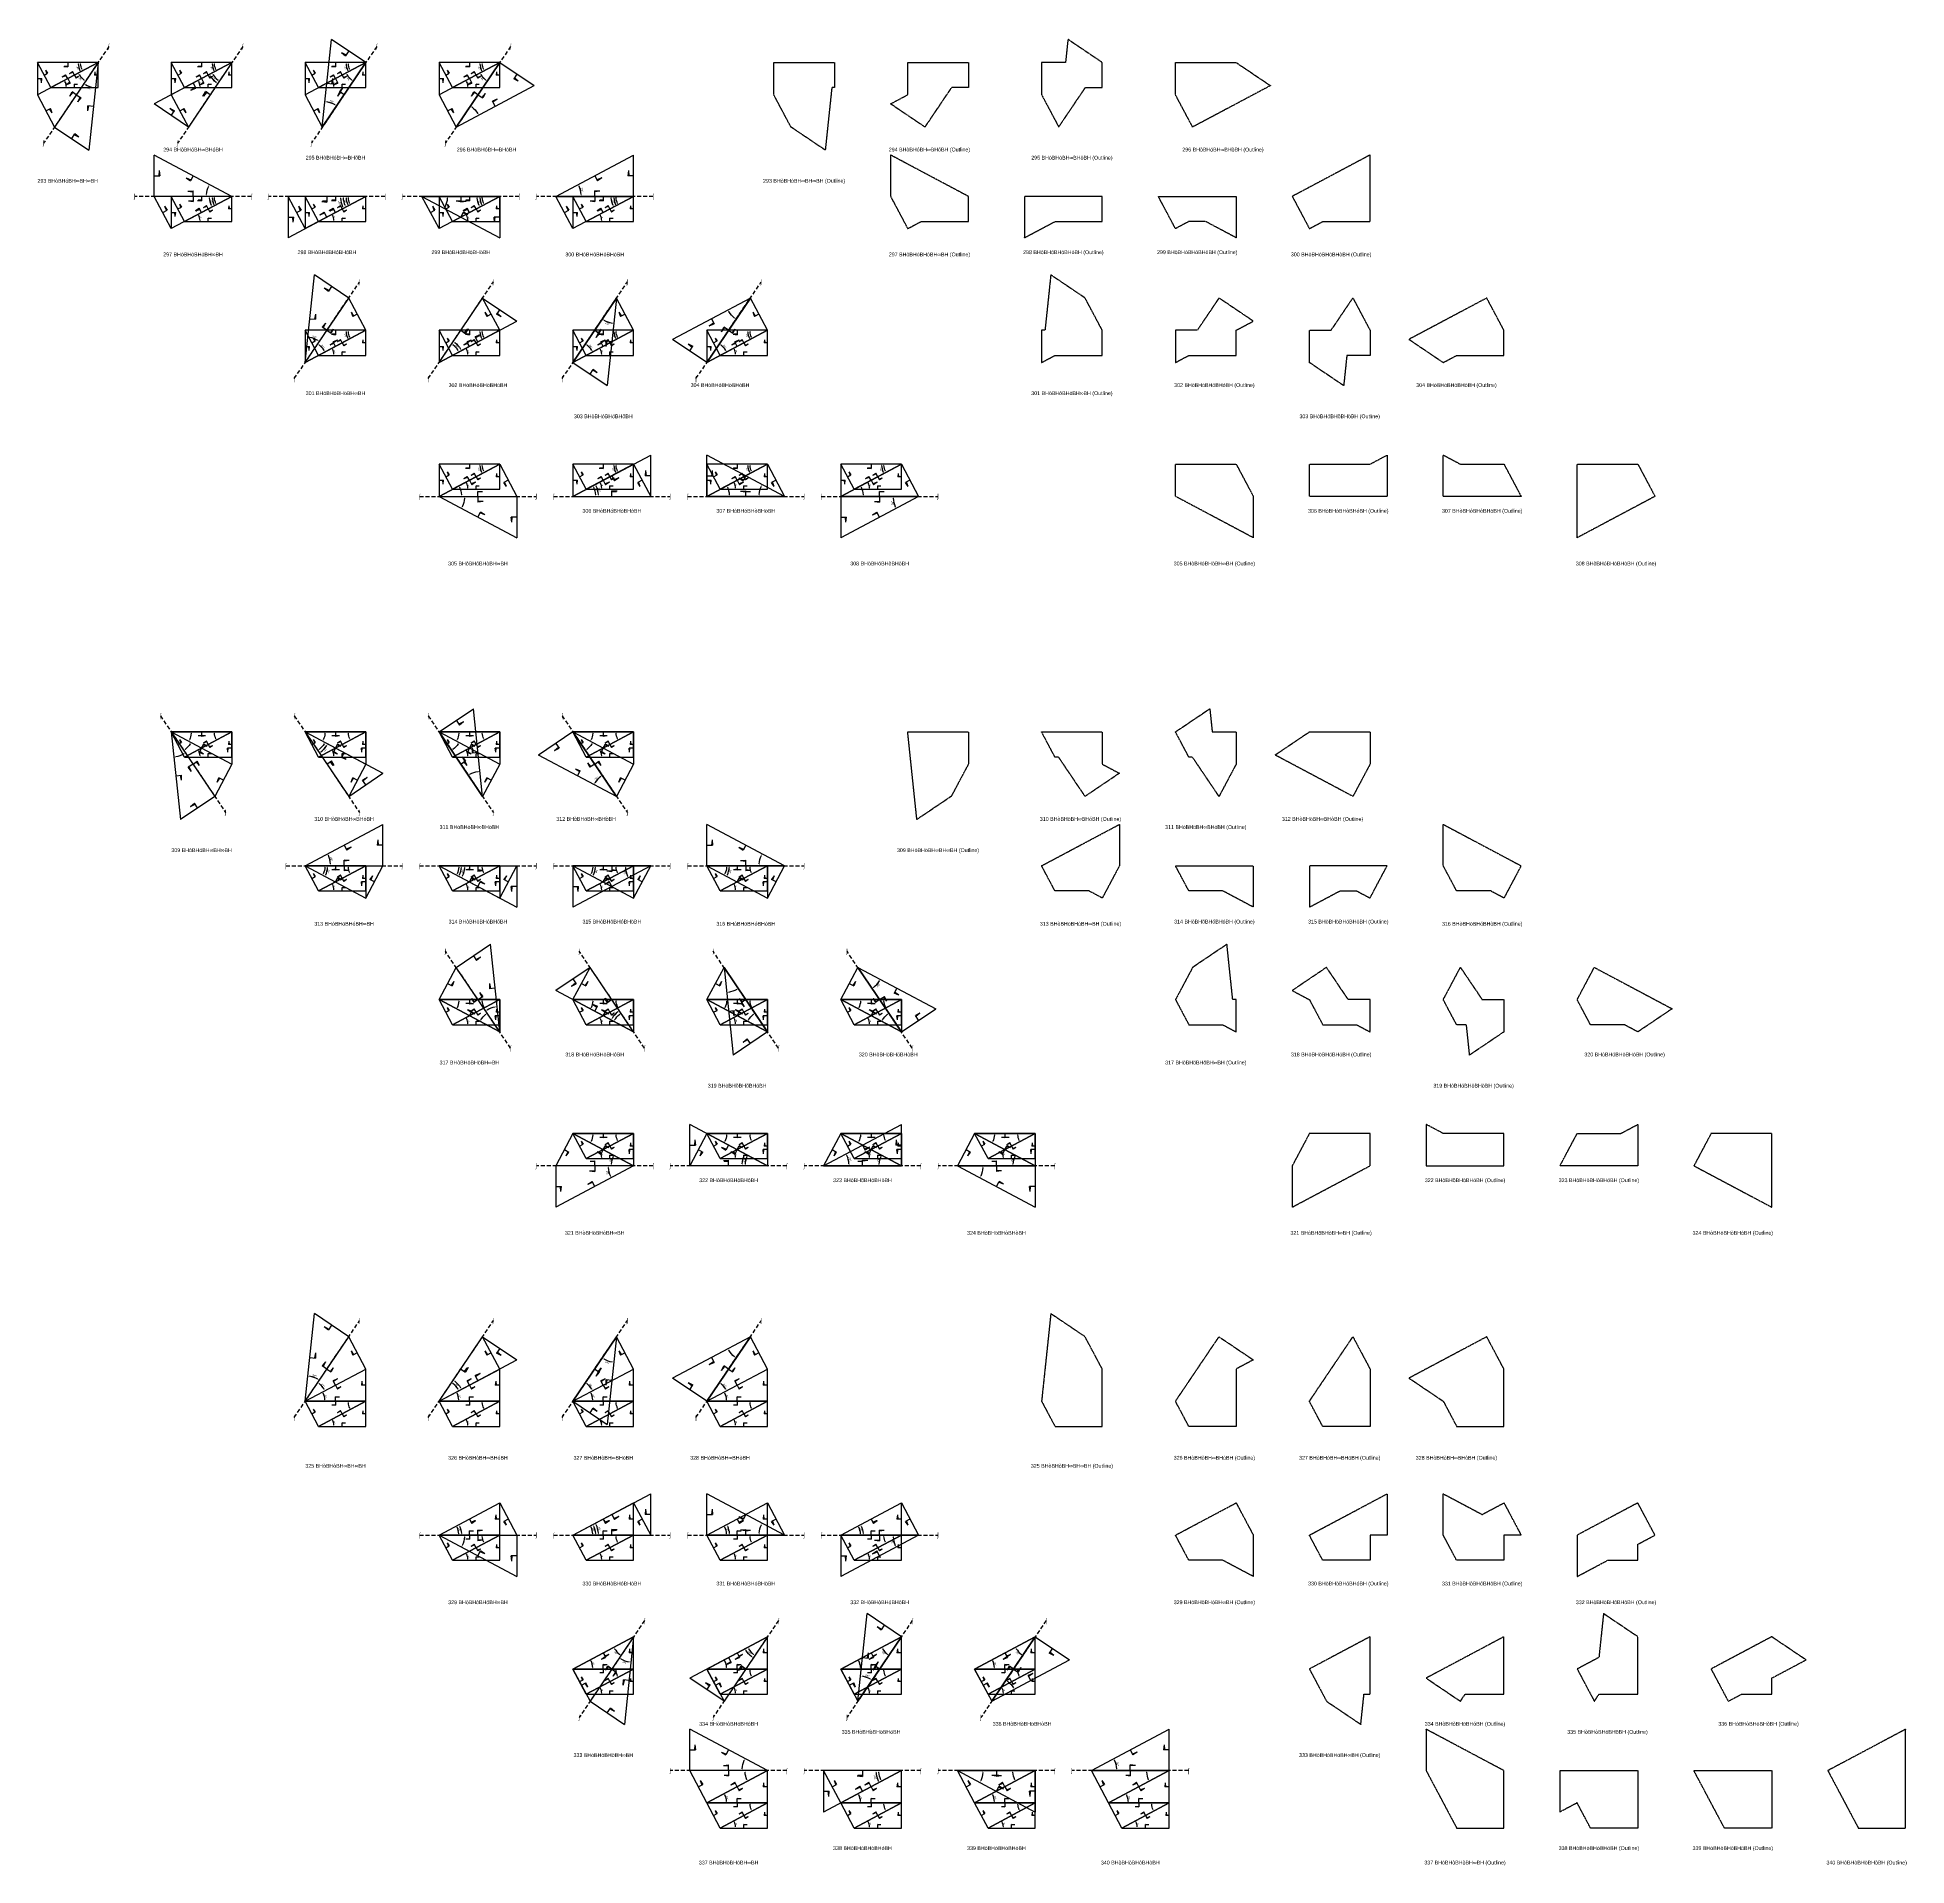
# Model space of a CAD drawing. Header units: millimetres. Extents: x 109495 to 889476, y -4752178 to 24518.
# Drawn here: x 296552 to 889476, y -4752178 to -4172173 of the extents above; entities that cross this region are included whole.
import ezdxf
from ezdxf.enums import TextEntityAlignment as Align

# ---------------------------------------------------------------- set-up
doc = ezdxf.new("R2010")
doc.units = ezdxf.units.MM
doc.header["$PDMODE"] = 35
doc.linetypes.add('DASHED', pattern=[19.05, 12.7, -6.35])
for name, color, linetype in [('BASE', 170, 'Continuous'), ('HYPOTENUSE', 20, 'Continuous'), ('PERPENDICULAR', 90, 'Continuous')]:
    doc.layers.add(name, color=color, linetype=linetype)
doc.styles.add('Arial', font='arial_0.ttf')
doc.dimstyles.new('ISO-25', dxfattribs={"dimtxt": 250, "dimasz": 100, "dimexe": 1.25, "dimexo": 0.625, "dimgap": 100, "dimtad": 1, "dimdec": 0, "dimtxsty": 'Arial', "dimcen": 2.5, "dimadec": 0, "dimazin": 0, "dimtfac": 1, "dimtdec": 0, "dimtmove": 0, "dimatfit": 3, "dimfxl": 1, "dimarcsym": 0})

# ---------------------------------------------------------------- blocks, each defined once
blk = doc.blocks.new('*D9')
at = {"color": 0, "lineweight": -2, "ltscale": 100, "transparency": 16777216}
blk.add_arc((0, 0), 4906, 4.08845, 23.91155, dxfattribs=at)
at = {"color": 0, "ltscale": 100, "transparency": 16777216}
for points in [[(4432, 1963), (4537, 2014), (4332, 2303)], [(4952, 352), (4835, 348), (4906, 0)]]:
    blk.add_solid(points, dxfattribs=at)
at = {"layer": 'Defpoints', "color": 0, "ltscale": 100, "transparency": 16777216}
for p in [(15000, 7976), (0, 0), (0, 0), (4841, 796), (15000, 0)]:
    blk.add_point(p, dxfattribs=at)
at = {"color": 0, "ltscale": 100, "transparency": 16777216, "insert": (5055, 1260), "char_height": 400, "attachment_point": 5, "rotation": 284, "style": 'Arial'}
blk.add_mtext('28°', dxfattribs=at)
blk = doc.blocks.new('SanjoyNathGeometrifyingTrigonometryFundamentalLockedSet')
at = {"color": 242, "linetype": 'DASHED', "ltscale": 100, "true_color": 0xcd2027}
for p, q in [((7500, 3987.8), (8016.4, 3016.6)), ((8852.4, 3574.3), (7922.5, 3193.2)), ((8852.4, 3574.3), (8016.4, 3016.6))]:
    blk.add_line(p, q, dxfattribs=at)
at = {"color": 114, "linetype": 'DASHED', "ltscale": 100, "true_color": 0x139b48}
for p, q in [((14000, 4987.8), (13900, 3987.8)), ((15000, 3987.8), (13900, 3987.8)), ((14000, 4987.8), (14100, 3987.8))]:
    blk.add_line(p, q, dxfattribs=at)
at = {"color": 159, "linetype": 'DASHED', "ltscale": 100, "true_color": 0x22346e}
for p, q in [((7500, 0), (7500, 1100)), ((8500, 1000), (7500, 1100)), ((8500, 1000), (7500, 900))]:
    blk.add_line(p, q, dxfattribs=at)
at = {"layer": 'BASE'}
blk.add_line((0, 0), (15000, 0), dxfattribs=at)
at = {"layer": 'HYPOTENUSE'}
blk.add_line((0, 0), (15000, 7975.6), dxfattribs=at)
at = {"layer": 'PERPENDICULAR'}
blk.add_line((15000, 0), (15000, 7975.6), dxfattribs=at)
at = {"color": 4, "ltscale": 100}
dim = blk.add_angular_dim_2l(base=(4841, 795.6), line1=((0, 0), (15000, 0)), line2=((0, 0), (15000, 7975.6)), dimstyle='ISO-25', override={"dimtxt": 400, "dimasz": 350, "dimgap": 100}, dxfattribs=at)
dim.commit()
dim.dimension.update_dxf_attribs({"geometry": '*D9', "text_midpoint": (5055.4, 1260.5)})

msp = doc.modelspace()

# ---------------------------------------------------------------- linework, layer by layer
at = {"linetype": 'DASHED', "ltscale": 100}
for p, q in [((319243, -4175033), (298542, -4205725)), ((361715, -4175033), (341013, -4205725)), ((404186, -4175033), (383485, -4205725)), ((446658, -4175033), (425956, -4205725)), ((364435, -4222620), (327414, -4222620)), ((406906, -4222620), (369886, -4222620)), ((449377, -4222620), (412357, -4222620)), ((491849, -4222620), (454828, -4222620)), ((378045, -4280437), (398747, -4249746)), ((420516, -4280437), (441218, -4249746)), ((462988, -4280437), (483689, -4249746)), ((505459, -4280437), (526161, -4249746)), ((417797, -4317793), (454817, -4317793)), ((460268, -4317793), (497288, -4317793)), ((502739, -4317793), (539760, -4317793)), ((545211, -4317793), (582231, -4317793)), ((335574, -4387390), (356275, -4418082)), ((378045, -4387390), (398747, -4418082)), ((420516, -4387390), (441218, -4418082)), ((462988, -4387390), (483689, -4418082)), ((375325, -4434977), (412346, -4434977)), ((417797, -4434977), (454817, -4434977)), ((460268, -4434977), (497288, -4434977)), ((502739, -4434977), (539760, -4434977)), ((446658, -4492794), (425956, -4462102)), ((489129, -4492794), (468427, -4462102)), ((531600, -4492794), (510899, -4462102)), ((574072, -4492794), (553370, -4462102)), ((491849, -4530150), (454828, -4530150)), ((534320, -4530150), (497300, -4530150)), ((576792, -4530150), (539771, -4530150)), ((619263, -4530150), (582242, -4530150)), ((378045, -4609978), (398747, -4579286)), ((420516, -4609978), (441218, -4579286)), ((462988, -4609978), (483689, -4579286)), ((505459, -4609978), (526161, -4579286)), ((417797, -4647334), (454817, -4647334)), ((460268, -4647334), (497288, -4647334)), ((502739, -4647334), (539760, -4647334)), ((545211, -4647334), (582231, -4647334)), ((489129, -4674459), (468427, -4705151)), ((531600, -4674459), (510899, -4705151)), ((574072, -4674459), (553370, -4705151)), ((616543, -4674459), (595842, -4705151)), ((534320, -4722046), (497300, -4722046)), ((576792, -4722046), (539771, -4722046)), ((619263, -4722046), (582242, -4722046)), ((661734, -4722046), (624714, -4722046))]:
    msp.add_line(p, q, dxfattribs=at)
at = {"linetype": 'DASHED'}
for points in [[(628949, -4188124), (634329, -4188124), (634329, -4180149), (623449, -4172810), (622678, -4180149), (615088, -4180149), (615088, -4190379), (620527, -4200609)], [(549386, -4180149), (549386, -4188124), (548548, -4188124), (546464, -4207948), (535585, -4200609), (530145, -4190379), (530145, -4180149)], [(591857, -4180149), (591857, -4188124), (586478, -4188124), (578056, -4200609), (567177, -4193271), (572616, -4190379), (572616, -4180149)], [(687679, -4187487), (662999, -4200609), (657559, -4190379), (657559, -4180149), (676800, -4180149)], [(576857, -4230596), (591857, -4230596), (591857, -4222620), (567177, -4209497), (567177, -4222620), (572616, -4232850)], [(704271, -4230596), (719271, -4230596), (719271, -4209497), (694591, -4222620), (700031, -4232850)], [(619329, -4230596), (634329, -4230596), (634329, -4222620), (609648, -4222620), (609648, -4235743)], [(676800, -4222620), (676800, -4235743), (667120, -4230596), (661800, -4230596), (657559, -4232850), (652120, -4222620)], [(615088, -4275322), (619329, -4273067), (634329, -4273067), (634329, -4265091), (628889, -4254861), (618010, -4247523), (616163, -4265091), (615088, -4265091)], [(661800, -4273067), (676800, -4273067), (676800, -4265091), (682240, -4262199), (671360, -4254861), (664460, -4265091), (657559, -4265091), (657559, -4275322)], [(706931, -4265091), (713832, -4254861), (719271, -4265091), (719271, -4273067), (711918, -4273067), (710910, -4282660), (700031, -4275322), (700031, -4265091)], [(731623, -4267984), (742502, -4275322), (746743, -4273067), (761743, -4273067), (761743, -4265091), (756303, -4254861)], [(682240, -4317793), (682240, -4330916), (657559, -4317793), (657559, -4307563), (676800, -4307563)], [(719271, -4307563), (724711, -4304670), (724711, -4317793), (700031, -4317793), (700031, -4307563)], [(742502, -4317793), (742502, -4304670), (747942, -4307563), (761743, -4307563), (767182, -4317793)], [(809654, -4317793), (784973, -4330916), (784973, -4307563), (804214, -4307563)], [(662939, -4400481), (661800, -4400481), (657559, -4392505), (668438, -4385167), (669210, -4392505), (676800, -4392505), (676800, -4402736), (671360, -4412966)], [(575538, -4420305), (572616, -4392505), (591857, -4392505), (591857, -4402736), (586418, -4412966)], [(634329, -4392505), (634329, -4402736), (639768, -4405628), (628889, -4412966), (620467, -4400481), (619329, -4400481), (615088, -4392505)], [(713832, -4412966), (689151, -4399844), (700031, -4392505), (719271, -4392505), (719271, -4402736)], [(615088, -4434977), (639768, -4421854), (639768, -4434977), (634329, -4445207), (630088, -4442952), (619329, -4442952)], [(742502, -4421854), (767182, -4434977), (761743, -4445207), (757502, -4442952), (746743, -4442952), (742502, -4434977)], [(682240, -4434977), (682240, -4448100), (672559, -4442952), (661800, -4442952), (657559, -4434977)], [(709711, -4442952), (715031, -4442952), (719271, -4445207), (724711, -4434977), (700031, -4434977), (700031, -4448100)], [(672559, -4485424), (676800, -4487679), (676800, -4477448), (675725, -4477448), (673878, -4459880), (662999, -4467218), (657559, -4477448), (661800, -4485424)], [(715031, -4485424), (719271, -4487679), (719271, -4477448), (712371, -4477448), (705470, -4467218), (694591, -4474556), (700031, -4477448), (704271, -4485424)], [(754842, -4477448), (761743, -4477448), (761743, -4487679), (750863, -4495017), (749855, -4485424), (746743, -4485424), (742502, -4477448), (747942, -4467218)], [(790413, -4467218), (815093, -4480340), (804214, -4487679), (799973, -4485424), (789214, -4485424), (784973, -4477448)], [(761743, -4530150), (761743, -4519920), (742502, -4519920), (737062, -4517027), (737062, -4530150)], [(798774, -4519920), (804214, -4517027), (804214, -4530150), (779534, -4530150), (784973, -4519920)], [(719271, -4530150), (719271, -4519920), (700031, -4519920), (694591, -4530150), (694591, -4543273)], [(822005, -4530150), (846685, -4543273), (846685, -4519920), (827445, -4519920)], [(615088, -4604862), (619329, -4612838), (634329, -4612838), (634329, -4594632), (628889, -4584401), (618010, -4577063)], [(657559, -4604862), (671360, -4584401), (682240, -4591739), (676800, -4594632), (676800, -4612838), (661800, -4612838)], [(700031, -4604862), (713832, -4584401), (719271, -4594632), (719271, -4612838), (704271, -4612838)], [(742502, -4604862), (746743, -4612838), (761743, -4612838), (761743, -4594632), (756303, -4584401), (731623, -4597524)], [(700031, -4647334), (724711, -4634211), (724711, -4647334), (719271, -4647334), (719271, -4655309), (704271, -4655309)], [(761743, -4647334), (761743, -4655309), (746743, -4655309), (742502, -4647334), (742502, -4634211), (754842, -4640772), (761743, -4637103), (767182, -4647334)], [(657559, -4647334), (676800, -4637103), (682240, -4647334), (682240, -4660456), (672559, -4655309), (661800, -4655309)], [(794654, -4655309), (804214, -4655309), (804214, -4650226), (809654, -4647334), (804214, -4637103), (784973, -4647334), (784973, -4660456)], [(791934, -4697781), (804214, -4697781), (804214, -4679575), (793335, -4672236), (791874, -4686136), (784973, -4689805), (790413, -4700036)], [(719271, -4679575), (700031, -4689805), (705470, -4700036), (716349, -4707374), (717358, -4697781), (719271, -4697781)], [(749462, -4697781), (761743, -4697781), (761743, -4679575), (737062, -4692697), (747942, -4700036)], [(832884, -4700036), (837125, -4697781), (846685, -4697781), (846685, -4692697), (857565, -4686913), (846685, -4679575), (827445, -4689805)], [(737062, -4722046), (746743, -4740252), (761743, -4740252), (761743, -4722046), (737062, -4708923)], [(864476, -4722046), (874157, -4740252), (889157, -4740252), (889157, -4708923)], [(784973, -4732276), (779534, -4735169), (779534, -4722046), (804214, -4722046), (804214, -4740252), (789214, -4740252)], [(846685, -4722046), (846685, -4740252), (831685, -4740252), (822005, -4722046)]]:
    msp.add_lwpolyline(points, close=True, dxfattribs=at)

# ---------------------------------------------------------------- block references
at = {"linetype": 'DASHED', "ltscale": 100}
for p, xscale, yscale, zscale, rotation in [((315793, -4180149), -1.132570050689039, 1.132570050689039, 1.132570050689039, 27.99999999999998), ((358265, -4180149), -1.645357565266599, 1.645357565266599, 1.645357565266599, 56.0000000000006), ((358265, -4180149), -1.132570050689039, 1.132570050689039, 1.132570050689039, 27.99999999999998), ((386935, -4200609), 1.645357565266599, 1.645357565266599, 1.645357565266599, 56.00000000000064), ((400736, -4180149), -1.132570050689039, 1.132570050689039, 1.132570050689039, 27.99999999999998), ((443207, -4180149), -1.132570050689039, 1.132570050689039, 1.132570050689039, 27.99999999999998), ((315793, -4180149), 1.282714919717773, 1.282714919717773, 1.282714919717773, 180), ((315793, -4180149), 1.452764501644345, 1.452764501644345, 1.452764501644345, 208), ((315793, -4180149), 1.645357565266599, 1.645357565266599, 1.645357565266599, 236.0000000000007), ((358265, -4180149), 1.282714919717773, 1.282714919717773, 1.282714919717773, 180), ((358265, -4180149), 1.452764501644345, 1.452764501644345, 1.452764501644345, 208), ((400736, -4180149), 1.282714919717773, 1.282714919717773, 1.282714919717773, 180), ((400736, -4180149), 1.452764501644345, 1.452764501644345, 1.452764501644345, 208), ((443207, -4180149), 1.282714919717773, 1.282714919717773, 1.282714919717773, 180), ((443207, -4180149), 1.452764501644345, 1.452764501644345, 1.452764501644345, 208), ((429406, -4200609), -1.645357565266599, 1.645357565266599, 1.645357565266599, 236.0000000000007), ((358265, -4222620), -1.452764501644345, 1.452764501644345, 1.452764501644345, 27.99999999999998), ((358265, -4222620), -1.132570050689039, 1.132570050689039, 1.132570050689039, 27.99999999999998), ((400736, -4222620), -1.452764501644345, 1.452764501644345, 1.452764501644345, 27.99999999999998), ((400736, -4222620), -1.132570050689039, 1.132570050689039, 1.132570050689039, 27.99999999999998), ((443207, -4222620), -1.452764501644345, 1.452764501644345, 1.452764501644345, 27.99999999999998), ((443207, -4222620), -1.132570050689039, 1.132570050689039, 1.132570050689039, 27.99999999999998), ((485679, -4222620), -1.452764501644345, 1.452764501644345, 1.452764501644345, 27.99999999999998), ((485679, -4222620), -1.132570050689039, 1.132570050689039, 1.132570050689039, 27.99999999999998), ((358265, -4222620), 1.282714919717773, 1.282714919717773, 1.282714919717773, 180), ((400736, -4222620), 1.645357565266573, 1.645357565266573, 1.645357565266573, 180), ((400736, -4222620), 1.282714919717773, 1.282714919717773, 1.282714919717773, 180), ((418527, -4222620), -1.645357565266573, 1.645357565266573, 1.645357565266573, 180), ((443207, -4222620), 1.282714919717773, 1.282714919717773, 1.282714919717773, 180), ((485679, -4222620), 1.282714919717773, 1.282714919717773, 1.282714919717773, 180), ((381495, -4275322), 1.645357565266573, 1.645357565266573, 1.645357565266573, 56.00000000000003), ((522710, -4254861), -1.645357565266573, 1.645357565266573, 1.645357565266573, 56.00000000000004), ((381495, -4275322), 1.452764501644345, 1.452764501644345, 1.452764501644345, 28.00000000000004), ((400736, -4265091), -1.132570050689039, 1.132570050689039, 1.132570050689039, 27.99999999999998), ((423967, -4275322), 1.452764501644345, 1.452764501644345, 1.452764501644345, 28.00000000000004), ((423967, -4275322), -1.645357565266573, 1.645357565266573, 1.645357565266573, 236.0000000000001), ((443207, -4265091), -1.132570050689039, 1.132570050689039, 1.132570050689039, 27.99999999999998), ((466438, -4275322), 1.452764501644345, 1.452764501644345, 1.452764501644345, 28.00000000000004), ((480239, -4254861), 1.645357565266573, 1.645357565266573, 1.645357565266573, 236.0000000000001), ((485679, -4265091), -1.132570050689039, 1.132570050689039, 1.132570050689039, 27.99999999999998), ((508909, -4275322), 1.452764501644345, 1.452764501644345, 1.452764501644345, 28.00000000000004), ((528150, -4265091), -1.132570050689039, 1.132570050689039, 1.132570050689039, 27.99999999999998), ((400736, -4265091), 1.282714919717773, 1.282714919717773, 1.282714919717773, 180), ((443207, -4265091), 1.282714919717773, 1.282714919717773, 1.282714919717773, 180), ((485679, -4265091), 1.282714919717773, 1.282714919717773, 1.282714919717773, 180), ((528150, -4265091), 1.282714919717773, 1.282714919717773, 1.282714919717773, 180), ((443207, -4307563), -1.132570050689039, 1.132570050689039, 1.132570050689039, 27.99999999999998), ((485679, -4307563), -1.132570050689039, 1.132570050689039, 1.132570050689039, 27.99999999999998), ((528150, -4307563), -1.132570050689039, 1.132570050689039, 1.132570050689039, 27.99999999999998), ((570621, -4307563), -1.132570050689039, 1.132570050689039, 1.132570050689039, 27.99999999999998), ((443207, -4307563), 1.282714919717773, 1.282714919717773, 1.282714919717773, 180), ((423967, -4317793), -1.452764501644345, 1.452764501644345, 1.452764501644345, 208), ((485679, -4307563), 1.282714919717773, 1.282714919717773, 1.282714919717773, 180), ((466438, -4317793), -1.452764501644345, 1.452764501644345, 1.452764501644345, 208), ((528150, -4307563), 1.282714919717773, 1.282714919717773, 1.282714919717773, 180), ((508909, -4317793), -1.452764501644345, 1.452764501644345, 1.452764501644345, 208), ((570621, -4307563), 1.282714919717773, 1.282714919717773, 1.282714919717773, 180), ((551381, -4317793), -1.452764501644345, 1.452764501644345, 1.452764501644345, 208), ((423967, -4317793), -1.645357565266573, 1.645357565266573, 1.645357565266573, 180), ((576061, -4317793), 1.645357565266577, 1.645357565266577, 1.645357565266577, 180), ((358265, -4392505), -1.132570050689039, 1.132570050689039, 1.132570050689039, 27.99999999999998), ((400736, -4392505), -1.132570050689039, 1.132570050689039, 1.132570050689039, 27.99999999999998), ((381495, -4392505), 1.645357565266575, 1.645357565266575, 1.645357565266575, 304.0000000000001), ((443207, -4392505), -1.132570050689039, 1.132570050689039, 1.132570050689039, 27.99999999999998), ((437768, -4412966), -1.645357565266575, 1.645357565266575, 1.645357565266575, 304.0000000000001), ((485679, -4392505), -1.132570050689039, 1.132570050689039, 1.132570050689039, 27.99999999999998), ((339024, -4392505), -1.645357565266575, 1.645357565266575, 1.645357565266575, 124.0000000000001), ((339024, -4392505), -1.452764501644345, 1.452764501644345, 1.452764501644345, 152), ((339024, -4392505), -1.282714919717773, 1.282714919717773, 1.282714919717773, 180), ((381495, -4392505), -1.452764501644345, 1.452764501644345, 1.452764501644345, 152), ((381495, -4392505), -1.282714919717773, 1.282714919717773, 1.282714919717773, 180), ((423967, -4392505), -1.452764501644345, 1.452764501644345, 1.452764501644345, 152), ((423967, -4392505), -1.282714919717773, 1.282714919717773, 1.282714919717773, 180), ((480239, -4412966), 1.645357565266573, 1.645357565266573, 1.645357565266573, 123.9999999999999), ((466438, -4392505), -1.452764501644345, 1.452764501644345, 1.452764501644345, 152), ((466438, -4392505), -1.282714919717773, 1.282714919717773, 1.282714919717773, 180), ((381495, -4434977), 1.452764501644345, 1.452764501644345, 1.452764501644345, 331.9999999999999), ((400736, -4434977), -1.132570050689039, 1.132570050689039, 1.132570050689039, 27.99999999999998), ((423967, -4434977), 1.452764501644345, 1.452764501644345, 1.452764501644345, 331.9999999999999), ((443207, -4434977), -1.132570050689039, 1.132570050689039, 1.132570050689039, 27.99999999999998), ((466438, -4434977), 1.452764501644345, 1.452764501644345, 1.452764501644345, 331.9999999999999), ((485679, -4434977), -1.132570050689039, 1.132570050689039, 1.132570050689039, 27.99999999999998), ((508909, -4434977), 1.452764501644345, 1.452764501644345, 1.452764501644345, 331.9999999999999), ((528150, -4434977), -1.132570050689039, 1.132570050689039, 1.132570050689039, 27.99999999999998), ((381495, -4434977), -1.282714919717773, 1.282714919717773, 1.282714919717773, 180), ((423967, -4434977), -1.282714919717773, 1.282714919717773, 1.282714919717773, 180), ((423967, -4434977), -1.645357565266573, 1.645357565266573, 1.645357565266573, 180), ((466438, -4434977), -1.282714919717773, 1.282714919717773, 1.282714919717773, 180), ((491118, -4434977), 1.645357565266573, 1.645357565266573, 1.645357565266573, 180), ((508909, -4434977), -1.282714919717773, 1.282714919717773, 1.282714919717773, 180), ((443207, -4487679), -1.645357565266575, 1.645357565266575, 1.645357565266575, 304.0000000000001), ((556820, -4467218), 1.645357565266575, 1.645357565266575, 1.645357565266575, 304.0000000000001), ((443207, -4487679), -1.452764501644345, 1.452764501644345, 1.452764501644345, 332.0000000000001), ((443207, -4477448), -1.132570050689039, 1.132570050689039, 1.132570050689039, 27.99999999999998), ((485679, -4487679), 1.645357565266575, 1.645357565266575, 1.645357565266575, 124), ((485679, -4487679), -1.452764501644345, 1.452764501644345, 1.452764501644345, 332.0000000000001), ((485679, -4477448), -1.132570050689039, 1.132570050689039, 1.132570050689039, 27.99999999999998), ((514349, -4467218), -1.645357565266575, 1.645357565266575, 1.645357565266575, 124.0000000000001), ((528150, -4487679), -1.452764501644345, 1.452764501644345, 1.452764501644345, 332.0000000000001), ((528150, -4477448), -1.132570050689039, 1.132570050689039, 1.132570050689039, 27.99999999999998), ((570621, -4487679), -1.452764501644345, 1.452764501644345, 1.452764501644345, 332.0000000000001), ((570621, -4477448), -1.132570050689039, 1.132570050689039, 1.132570050689039, 27.99999999999998), ((423967, -4477448), -1.282714919717773, 1.282714919717773, 1.282714919717773, 180), ((466438, -4477448), -1.282714919717773, 1.282714919717773, 1.282714919717773, 180), ((508909, -4477448), -1.282714919717773, 1.282714919717773, 1.282714919717773, 180), ((551381, -4477448), -1.282714919717773, 1.282714919717773, 1.282714919717773, 180), ((485679, -4519920), -1.132570050689039, 1.132570050689039, 1.132570050689039, 27.99999999999998), ((528150, -4519920), -1.132570050689039, 1.132570050689039, 1.132570050689039, 27.99999999999998), ((570621, -4519920), -1.132570050689039, 1.132570050689039, 1.132570050689039, 27.99999999999998), ((613093, -4519920), -1.132570050689039, 1.132570050689039, 1.132570050689039, 27.99999999999998), ((485679, -4530150), 1.452764501644345, 1.452764501644345, 1.452764501644345, 151.9999999999999), ((466438, -4519920), -1.282714919717773, 1.282714919717773, 1.282714919717773, 180), ((528150, -4530150), 1.452764501644345, 1.452764501644345, 1.452764501644345, 151.9999999999999), ((508909, -4519920), -1.282714919717773, 1.282714919717773, 1.282714919717773, 180), ((570621, -4530150), 1.452764501644345, 1.452764501644345, 1.452764501644345, 151.9999999999999), ((551381, -4519920), -1.282714919717773, 1.282714919717773, 1.282714919717773, 180), ((613093, -4530150), 1.452764501644345, 1.452764501644345, 1.452764501644345, 151.9999999999999), ((593852, -4519920), -1.282714919717773, 1.282714919717773, 1.282714919717773, 180), ((485679, -4530150), 1.645357565266573, 1.645357565266573, 1.645357565266573, 180), ((588412, -4530150), -1.645357565266577, 1.645357565266577, 1.645357565266577, 180), ((381495, -4604862), 1.645357565266573, 1.645357565266573, 1.645357565266573, 56.00000000000003), ((522710, -4584401), -1.645357565266573, 1.645357565266573, 1.645357565266573, 56.00000000000004), ((381495, -4604862), 1.452764501644345, 1.452764501644345, 1.452764501644345, 28.00000000000004), ((423967, -4604862), 1.452764501644345, 1.452764501644345, 1.452764501644345, 28.00000000000004), ((423967, -4604862), -1.645357565266573, 1.645357565266573, 1.645357565266573, 236.0000000000001), ((466438, -4604862), 1.452764501644345, 1.452764501644345, 1.452764501644345, 28.00000000000004), ((480239, -4584401), 1.645357565266573, 1.645357565266573, 1.645357565266573, 236.0000000000001), ((508909, -4604862), 1.452764501644345, 1.452764501644345, 1.452764501644345, 28.00000000000004), ((400736, -4604862), -1.132570050689039, 1.132570050689039, 1.132570050689039, 27.99999999999998), ((443207, -4604862), -1.132570050689039, 1.132570050689039, 1.132570050689039, 27.99999999999998), ((485679, -4604862), -1.132570050689039, 1.132570050689039, 1.132570050689039, 27.99999999999998), ((528150, -4604862), -1.132570050689039, 1.132570050689039, 1.132570050689039, 27.99999999999998), ((423967, -4647334), -1.452764501644345, 1.452764501644345, 1.452764501644345, 208), ((443207, -4647334), -1.132570050689039, 1.132570050689039, 1.132570050689039, 27.99999999999998), ((466438, -4647334), -1.452764501644345, 1.452764501644345, 1.452764501644345, 208), ((485679, -4647334), -1.132570050689039, 1.132570050689039, 1.132570050689039, 27.99999999999998), ((508909, -4647334), -1.452764501644345, 1.452764501644345, 1.452764501644345, 208), ((528150, -4647334), -1.132570050689039, 1.132570050689039, 1.132570050689039, 27.99999999999998), ((551381, -4647334), -1.452764501644345, 1.452764501644345, 1.452764501644345, 208), ((570621, -4647334), -1.132570050689039, 1.132570050689039, 1.132570050689039, 27.99999999999998), ((423967, -4647334), -1.645357565266573, 1.645357565266573, 1.645357565266573, 180), ((576061, -4647334), 1.645357565266577, 1.645357565266577, 1.645357565266577, 180), ((528150, -4679575), -1.645357565266573, 1.645357565266573, 1.645357565266573, 56.00000000000004), ((556820, -4700036), 1.645357565266575, 1.645357565266575, 1.645357565266575, 55.99999999999994), ((485679, -4679575), 1.452764501644345, 1.452764501644345, 1.452764501644345, 208), ((485679, -4689805), -1.132570050689039, 1.132570050689039, 1.132570050689039, 27.99999999999998), ((485679, -4679575), 1.645357565266573, 1.645357565266573, 1.645357565266573, 236.0000000000001), ((528150, -4679575), 1.452764501644345, 1.452764501644345, 1.452764501644345, 208), ((528150, -4689805), -1.132570050689039, 1.132570050689039, 1.132570050689039, 27.99999999999998), ((570621, -4679575), 1.452764501644345, 1.452764501644345, 1.452764501644345, 208), ((570621, -4689805), -1.132570050689039, 1.132570050689039, 1.132570050689039, 27.99999999999998), ((613093, -4679575), 1.452764501644345, 1.452764501644345, 1.452764501644345, 208), ((613093, -4689805), -1.132570050689039, 1.132570050689039, 1.132570050689039, 27.99999999999998), ((599292, -4700036), -1.645357565266575, 1.645357565266575, 1.645357565266575, 235.9999999999999), ((528150, -4722046), -1.452764501644345, 1.452764501644345, 1.452764501644345, 27.99999999999998), ((570621, -4722046), -1.452764501644345, 1.452764501644345, 1.452764501644345, 27.99999999999998), ((613093, -4722046), -1.452764501644345, 1.452764501644345, 1.452764501644345, 27.99999999999998), ((655564, -4722046), -1.452764501644345, 1.452764501644345, 1.452764501644345, 27.99999999999998), ((528150, -4732276), -1.132570050689039, 1.132570050689039, 1.132570050689039, 27.99999999999998), ((570621, -4722046), 1.645357565266577, 1.645357565266577, 1.645357565266577, 180), ((570621, -4732276), -1.132570050689039, 1.132570050689039, 1.132570050689039, 27.99999999999998), ((588412, -4722046), -1.645357565266577, 1.645357565266577, 1.645357565266577, 180), ((613093, -4732276), -1.132570050689039, 1.132570050689039, 1.132570050689039, 27.99999999999998), ((655564, -4732276), -1.132570050689039, 1.132570050689039, 1.132570050689039, 27.99999999999998)]:
    msp.add_blockref('SanjoyNathGeometrifyingTrigonometryFundamentalLockedSet', p, dxfattribs=dict(at, xscale=xscale, yscale=yscale, zscale=zscale, rotation=rotation))
at = {"linetype": 'DASHED'}
for p in [(300793, -4188124), (343265, -4188124), (385736, -4188124), (428207, -4188124), (343265, -4230596), (385736, -4230596), (428207, -4230596), (470679, -4230596), (385736, -4273067), (428207, -4273067), (470679, -4273067), (513150, -4273067), (428207, -4315538), (470679, -4315538), (513150, -4315538), (555621, -4315538), (343265, -4400481), (385736, -4400481), (428207, -4400481), (470679, -4400481), (385736, -4442952), (428207, -4442952), (470679, -4442952), (513150, -4442952), (428207, -4485424), (470679, -4485424), (513150, -4485424), (555621, -4485424), (470679, -4527895), (513150, -4527895), (555621, -4527895), (598093, -4527895), (385736, -4612838), (428207, -4612838), (470679, -4612838), (513150, -4612838), (428207, -4655309), (470679, -4655309), (513150, -4655309), (555621, -4655309), (470679, -4697781), (513150, -4697781), (555621, -4697781), (598093, -4697781), (513150, -4740252), (555621, -4740252), (598093, -4740252), (640564, -4740252)]:
    msp.add_blockref('SanjoyNathGeometrifyingTrigonometryFundamentalLockedSet', p, dxfattribs=at)
at = {"linetype": 'DASHED', "ltscale": 100}
for p, xscale, yscale, zscale in [((358265, -4222620), -1.645357565266573, 1.645357565266573, 1.645357565266573), ((460998, -4222620), 1.645357565266573, 1.645357565266573, 1.645357565266573), ((466438, -4317793), 1.645357565266573, 1.645357565266573, 1.645357565266573), ((533590, -4317793), -1.645357565266577, 1.645357565266577, 1.645357565266577), ((381495, -4434977), 1.645357565266573, 1.645357565266573, 1.645357565266573), ((533590, -4434977), -1.645357565266573, 1.645357565266573, 1.645357565266573), ((528150, -4530150), -1.645357565266573, 1.645357565266573, 1.645357565266573), ((545941, -4530150), 1.645357565266577, 1.645357565266577, 1.645357565266577), ((381495, -4604862), 1.282714919717773, 1.282714919717773, 1.282714919717773), ((423967, -4604862), 1.282714919717773, 1.282714919717773, 1.282714919717773), ((466438, -4604862), 1.282714919717773, 1.282714919717773, 1.282714919717773), ((508909, -4604862), 1.282714919717773, 1.282714919717773, 1.282714919717773), ((466438, -4647334), 1.645357565266573, 1.645357565266573, 1.645357565266573), ((533590, -4647334), -1.645357565266577, 1.645357565266577, 1.645357565266577), ((423967, -4647334), 1.282714919717773, 1.282714919717773, 1.282714919717773), ((466438, -4647334), 1.282714919717773, 1.282714919717773, 1.282714919717773), ((508909, -4647334), 1.282714919717773, 1.282714919717773, 1.282714919717773), ((551381, -4647334), 1.282714919717773, 1.282714919717773, 1.282714919717773), ((466438, -4689805), 1.282714919717773, 1.282714919717773, 1.282714919717773), ((508909, -4689805), 1.282714919717773, 1.282714919717773, 1.282714919717773), ((551381, -4689805), 1.282714919717773, 1.282714919717773, 1.282714919717773), ((593852, -4689805), 1.282714919717773, 1.282714919717773, 1.282714919717773), ((528150, -4722046), -1.645357565266573, 1.645357565266573, 1.645357565266573), ((630884, -4722046), 1.645357565266577, 1.645357565266577, 1.645357565266577), ((508909, -4732276), 1.282714919717773, 1.282714919717773, 1.282714919717773), ((551381, -4732276), 1.282714919717773, 1.282714919717773, 1.282714919717773), ((593852, -4732276), 1.282714919717773, 1.282714919717773, 1.282714919717773), ((636324, -4732276), 1.282714919717773, 1.282714919717773, 1.282714919717773)]:
    msp.add_blockref('SanjoyNathGeometrifyingTrigonometryFundamentalLockedSet', p, dxfattribs=dict(at, xscale=xscale, yscale=yscale, zscale=zscale))

# ---------------------------------------------------------------- texts
at = {"linetype": 'DASHED', "ltscale": 100, "style": 'Arial'}
for s, p in [('⌠', (319243, -4175033)), ('⌠', (361715, -4175033)), ('⌠', (404186, -4175033)), ('⌠', (446658, -4175033)), ('⌡', (298542, -4205725)), ('294 BHòBHóBH∞BHóBH', (345924, -4207771)), ('⌡', (341013, -4205725)), ('295 BHòBHóBH∞BHöBH', (391116, -4210339)), ('⌡', (383485, -4205725)), ('⌡', (425956, -4205725)), ('296 BHòBHóBH∞BHòBH', (439027, -4207771)), ('294 BHòBHóBH∞BHóBH (Outline)', (579517, -4207771)), ('295 BHòBHóBH∞BHöBH (Outline)', (624708, -4210339)), ('296 BHòBHóBH∞BHòBH (Outline)', (672619, -4207771)), ('293 BHòBHóBH∞BH∞BH', (306173, -4217677)), ('293 BHòBHóBH∞BH∞BH (Outline)', (539765, -4217677)), ('⌡', (327414, -4222620)), ('⌠', (364435, -4222620)), ('⌡', (369886, -4222620)), ('⌠', (406906, -4222620)), ('⌡', (412357, -4222620)), ('⌠', (449377, -4222620)), ('⌡', (454828, -4222620)), ('⌠', (491849, -4222620)), ('297 BHòBHóBHóBH∞BH', (345924, -4241024)), ('298 BHòBHóBHóBHóBH', (388396, -4240336)), ('299 BHòBHóBHóBHöBH', (430867, -4240336)), ('300 BHòBHóBHóBHòBH', (473339, -4241024)), ('297 BHòBHóBHóBH∞BH (Outline)', (579517, -4241024)), ('298 BHòBHóBHóBHóBH (Outline)', (621988, -4240336)), ('299 BHòBHóBHóBHöBH (Outline)', (664460, -4240336)), ('300 BHòBHóBHóBHòBH (Outline)', (706931, -4241024)), ('⌡', (398747, -4249746)), ('⌡', (441218, -4249746)), ('⌡', (483689, -4249746)), ('⌡', (526161, -4249746)), ('⌠', (378045, -4280437)), ('⌠', (420516, -4280437)), ('⌠', (462988, -4280437)), ('⌠', (505459, -4280437)), ('301 BHòBHóBHöBH∞BH', (391116, -4285051)), ('302 BHòBHóBHöBHóBH', (436307, -4282483)), ('304 BHòBHóBHöBHòBH', (513090, -4282483)), ('301 BHòBHóBHöBH∞BH (Outline)', (624708, -4285051)), ('302 BHòBHóBHöBHóBH (Outline)', (669899, -4282483)), ('304 BHòBHóBHöBHòBH (Outline)', (746683, -4282483)), ('303 BHòBHóBHöBHöBH', (476058, -4292390)), ('303 BHòBHóBHöBHöBH (Outline)', (709651, -4292390)), ('⌠', (417797, -4317793)), ('⌡', (454817, -4317793)), ('⌠', (460268, -4317793)), ('306 BHòBHóBHòBHóBH', (478778, -4322386)), ('⌡', (497288, -4317793)), ('⌠', (502739, -4317793)), ('307 BHòBHóBHòBHöBH', (521250, -4322386)), ('⌡', (539760, -4317793)), ('⌠', (545211, -4317793)), ('⌡', (582231, -4317793)), ('306 BHòBHóBHòBHóBH (Outline)', (712371, -4322386)), ('307 BHòBHóBHòBHöBH (Outline)', (754842, -4322386)), ('305 BHòBHóBHòBH∞BH', (436307, -4339090)), ('308 BHòBHóBHòBHòBH', (563721, -4339090)), ('305 BHòBHóBHòBH∞BH (Outline)', (669899, -4339090)), ('308 BHòBHóBHòBHòBH (Outline)', (797314, -4339090)), ('⌠', (335574, -4387390)), ('⌠', (378045, -4387390)), ('⌠', (420516, -4387390)), ('⌠', (462988, -4387390)), ('⌡', (356275, -4418082)), ('⌡', (398747, -4418082)), ('⌡', (441218, -4418082)), ('⌡', (483689, -4418082)), ('310 BHòBHöBH∞BHóBH', (393835, -4420128)), ('311 BHòBHöBH∞BHöBH', (433587, -4422696)), ('312 BHòBHöBH∞BHòBH', (470619, -4420128)), ('310 BHòBHöBH∞BHóBH (Outline)', (627428, -4420128)), ('311 BHòBHöBH∞BHöBH (Outline)', (667180, -4422696)), ('312 BHòBHöBH∞BHòBH (Outline)', (704211, -4420128)), ('309 BHòBHöBH∞BH∞BH', (348644, -4430034)), ('⌠', (375325, -4434977)), ('⌡', (412346, -4434977)), ('⌠', (417797, -4434977)), ('⌡', (454817, -4434977)), ('⌠', (460268, -4434977)), ('⌡', (497288, -4434977)), ('⌠', (502739, -4434977)), ('⌡', (539760, -4434977)), ('309 BHòBHöBH∞BH∞BH (Outline)', (582237, -4430034)), ('313 BHòBHöBHóBH∞BH', (393835, -4453381)), ('314 BHòBHöBHóBHóBH', (436307, -4452693)), ('315 BHòBHöBHóBHöBH', (478778, -4452693)), ('316 BHòBHöBHóBHòBH', (521250, -4453381)), ('313 BHòBHöBHóBH∞BH (Outline)', (627428, -4453381)), ('314 BHòBHöBHóBHóBH (Outline)', (669899, -4452693)), ('315 BHòBHöBHóBHöBH (Outline)', (712371, -4452693)), ('316 BHòBHöBHóBHòBH (Outline)', (754842, -4453381)), ('⌡', (425956, -4462102)), ('⌡', (468427, -4462102)), ('⌡', (510899, -4462102)), ('⌡', (553370, -4462102)), ('⌠', (446658, -4492794)), ('318 BHòBHöBHöBHóBH', (473339, -4494840)), ('⌠', (489129, -4492794)), ('⌠', (531600, -4492794)), ('320 BHòBHöBHöBHòBH', (566441, -4494840)), ('⌠', (574072, -4492794)), ('318 BHòBHöBHöBHóBH (Outline)', (706931, -4494840)), ('320 BHòBHöBHöBHòBH (Outline)', (800033, -4494840)), ('317 BHòBHöBHöBH∞BH', (433587, -4497408)), ('317 BHòBHöBHöBH∞BH (Outline)', (667180, -4497408)), ('319 BHòBHöBHöBHöBH', (518530, -4504746)), ('319 BHòBHöBHöBHöBH (Outline)', (752122, -4504746)), ('⌡', (454828, -4530150)), ('⌠', (491849, -4530150)), ('⌡', (497300, -4530150)), ('⌠', (534320, -4530150)), ('⌡', (539771, -4530150)), ('⌠', (576792, -4530150)), ('⌡', (582242, -4530150)), ('⌠', (619263, -4530150)), ('322 BHòBHöBHòBHóBH', (515810, -4534743)), ('323 BHòBHöBHòBHöBH', (558281, -4534743)), ('322 BHòBHöBHòBHóBH (Outline)', (749402, -4534743)), ('323 BHòBHöBHòBHöBH (Outline)', (791874, -4534743)), ('321 BHòBHöBHòBH∞BH', (473339, -4551446)), ('324 BHòBHöBHòBHòBH', (600753, -4551446)), ('321 BHòBHöBHòBH∞BH (Outline)', (706931, -4551446)), ('324 BHòBHöBHòBHòBH (Outline)', (834345, -4551446)), ('⌡', (398747, -4579286)), ('⌡', (441218, -4579286)), ('⌡', (483689, -4579286)), ('⌡', (526161, -4579286)), ('⌠', (378045, -4609978)), ('⌠', (420516, -4609978)), ('⌠', (462988, -4609978)), ('⌠', (505459, -4609978)), ('325 BHòBHòBH∞BH∞BH', (391116, -4625359)), ('326 BHòBHòBH∞BHóBH', (436307, -4622791)), ('327 BHòBHòBH∞BHöBH', (476058, -4622791)), ('328 BHòBHòBH∞BHòBH', (513090, -4622791)), ('325 BHòBHòBH∞BH∞BH (Outline)', (624708, -4625359)), ('326 BHòBHòBH∞BHóBH (Outline)', (669899, -4622791)), ('327 BHòBHòBH∞BHöBH (Outline)', (709651, -4622791)), ('328 BHòBHòBH∞BHòBH (Outline)', (746683, -4622791)), ('⌠', (417797, -4647334)), ('⌡', (454817, -4647334)), ('⌠', (460268, -4647334)), ('⌡', (497288, -4647334)), ('⌠', (502739, -4647334)), ('⌡', (539760, -4647334)), ('⌠', (545211, -4647334)), ('⌡', (582231, -4647334)), ('330 BHòBHòBHóBHóBH', (478778, -4662694)), ('331 BHòBHòBHóBHöBH', (521250, -4662694)), ('330 BHòBHòBHóBHóBH (Outline)', (712371, -4662694)), ('331 BHòBHòBHóBHöBH (Outline)', (754842, -4662694)), ('329 BHòBHòBHóBH∞BH', (436307, -4668630)), ('332 BHòBHòBHóBHòBH', (563721, -4668630)), ('329 BHòBHòBHóBH∞BH (Outline)', (669899, -4668630)), ('332 BHòBHòBHóBHòBH (Outline)', (797314, -4668630)), ('⌠', (489129, -4674459)), ('⌠', (531600, -4674459)), ('⌠', (574072, -4674459)), ('⌠', (616543, -4674459)), ('⌡', (468427, -4705151)), ('334 BHòBHòBHöBHóBH', (515810, -4707197)), ('⌡', (510899, -4705151)), ('⌡', (553370, -4705151)), ('⌡', (595842, -4705151)), ('336 BHòBHòBHöBHòBH', (608912, -4707197)), ('334 BHòBHòBHöBHóBH (Outline)', (749402, -4707197)), ('336 BHòBHòBHöBHòBH (Outline)', (842505, -4707197)), ('335 BHòBHòBHöBHöBH', (561001, -4709765)), ('335 BHòBHòBHöBHöBH (Outline)', (794594, -4709765)), ('333 BHòBHòBHöBH∞BH', (476058, -4717103)), ('333 BHòBHòBHöBH∞BH (Outline)', (709651, -4717103)), ('⌡', (497300, -4722046)), ('⌠', (534320, -4722046)), ('⌡', (539771, -4722046)), ('⌠', (576792, -4722046)), ('⌡', (582242, -4722046)), ('⌠', (619263, -4722046)), ('⌡', (624714, -4722046)), ('⌠', (661734, -4722046)), ('338 BHòBHòBHòBHóBH', (558281, -4746624)), ('339 BHòBHòBHòBHöBH', (600753, -4746624)), ('338 BHòBHòBHòBHóBH (Outline)', (791874, -4746624)), ('339 BHòBHòBHòBHöBH (Outline)', (834345, -4746624)), ('337 BHòBHòBHòBH∞BH', (515810, -4751217)), ('340 BHòBHòBHòBHòBH', (643224, -4751217)), ('337 BHòBHòBHòBH∞BH (Outline)', (749402, -4751217)), ('340 BHòBHòBHòBHòBH (Outline)', (876817, -4751217))]:
    msp.add_text(s, height=1200, dxfattribs=at).set_placement(p, align=Align.MIDDLE_CENTER)

doc.saveas('drawing.dxf')
